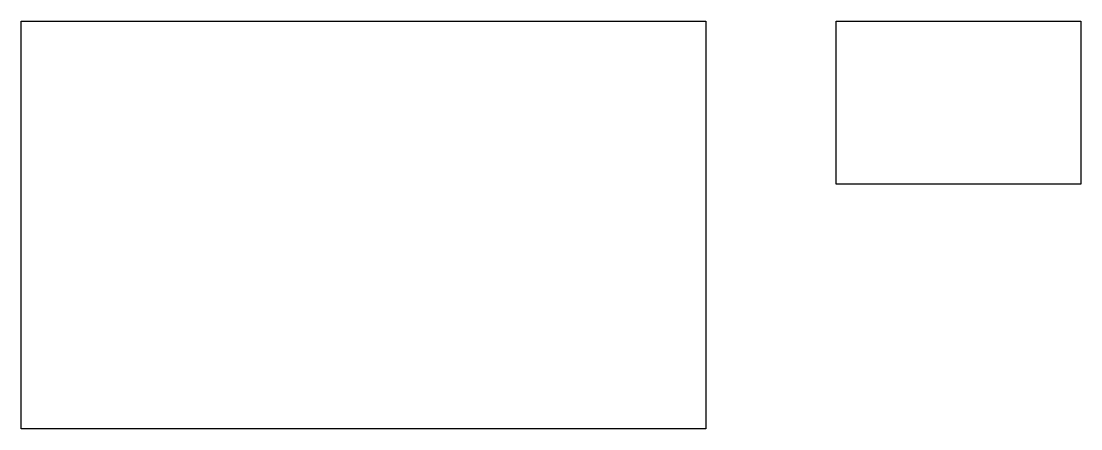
# Model space of a CAD drawing. Extents: x 100 to 230, y -150 to -100.
import ezdxf

# ---------------------------------------------------------------- set-up
doc = ezdxf.new("R2010")
doc.units = 0
doc.layers.add('BLACK', color=7, linetype='CONTINUOUS')

msp = doc.modelspace()

# ---------------------------------------------------------------- linework, layer by layer
at = {"layer": 'BLACK', "linetype": 'CONTINUOUS'}
for p, q in [((100, -100), (184, -100)), ((100, -150), (100, -100)), ((184, -100), (184, -150)), ((200, -100), (230, -100)), ((200, -120), (200, -100)), ((230, -100), (230, -120)), ((230, -120), (200, -120)), ((184, -150), (100, -150))]:
    msp.add_line(p, q, dxfattribs=at)

doc.saveas('drawing.dxf')
